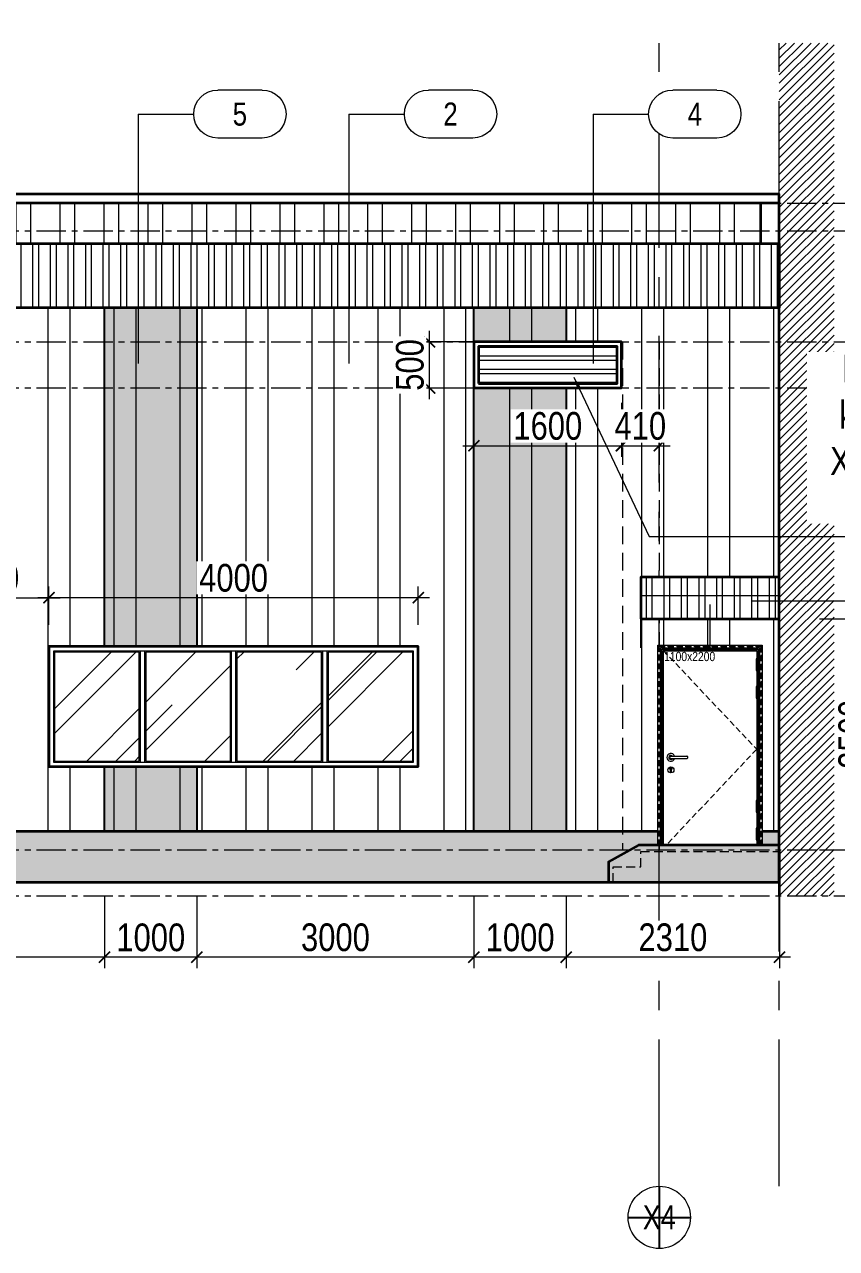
# Model space of a CAD drawing. Header units: millimetres. Extents: x -547695 to 905972, y -1055718 to 167349.
# Drawn here: x -511167 to -502372, y -1003825 to -990572 of the extents above; entities that cross this region are included whole.
import ezdxf
from ezdxf.enums import TextEntityAlignment as Align
from ezdxf.xclip import XClip

# ---------------------------------------------------------------- set-up
doc = ezdxf.new("R2010")
doc.units = ezdxf.units.MM
doc.header["$XCLIPFRAME"] = 0
doc.linetypes.add('CENTER', pattern=[50.8, 31.75, -6.35, 6.35, -6.35])
doc.linetypes.add('HIDDEN', pattern=[9.525, 6.35, -3.175])
doc.layers.get('DEFPOINTS').update_dxf_attribs({"color": 1, "lineweight": 25})
for name, color, linetype, lineweight in [('A-DIMS', 8, 'Continuous', 9), ('A-EQPM', 127, 'Continuous', 9), ('A-FINE', 255, 'Continuous', 25), ('A-GRID', 250, 'CENTER', 15), ('A-HEVY', 111, 'Continuous', 35), ('A-HIDD', 45, 'HIDDEN', 9), ('A-LITE', 9, 'Continuous', 9), ('A-PATT', 252, 'Continuous', 9), ('A-SYMBOLS', 10, 'Continuous', 13), ('HATCH', 159, 'Continuous', 0)]:
    doc.layers.add(name, color=color, linetype=linetype, lineweight=lineweight)
doc.styles.add('VTK _ Arial_2.5 mm', font='arial.ttf', dxfattribs={"width": 0.8})
doc.styles.add('VTK_Arial', font='arial.ttf', dxfattribs={"width": 0.8})
doc.styles.add('VTK_Arial_3.5 mm', font='arial.ttf', dxfattribs={"width": 0.8, "height": 3.5})
doc.dimstyles.new('A-2.5-DIM120', dxfattribs={"dimscale": 120, "dimtxt": 2.5, "dimasz": 1, "dimexe": 1, "dimexo": 0, "dimgap": 0.5, "dimtad": 1, "dimdec": 0, "dimzin": 12, "dimdsep": 46, "dimtxsty": 'VTK_Arial', "dimblk": 'ARCHTICK', "dimcen": 0, "dimdle": 1, "dimclrd": 256, "dimclre": 256, "dimclrt": 7, "dimadec": 1, "dimazin": 3, "dimtfac": 1, "dimtdec": 0, "dimtmove": 0, "dimatfit": 2, "dimfxl": 20, "dimtfill": 1, "dimtolj": 1, "dimtzin": 0, "dimlwd": -1, "dimlwe": -1, "dimarcsym": 0})

# ---------------------------------------------------------------- blocks, each defined once
blk = doc.blocks.new('E56U67')
at = {"layer": 'A-GRID', "ltscale": 10}
for points in [[(-889.9, 2000), (36929.7, 2000)], [(-889.9, 1700), (36929.7, 1700)], [(-889.9, 500), (36929.7, 500)], [(-889.9, 0), (36929.7, 0)], [(-889.9, -5000), (36929.7, -5000)], [(-889.9, -5500), (36929.7, -5500)]]:
    blk.add_lwpolyline(points, dxfattribs=at)
blk = doc.blocks.new('A$C2c41236e')
at = {"layer": 'A-PATT', "ltscale": 5, "true_color": 0xff1a1a, "extrusion": (0, 0, -1)}
h = blk.add_hatch(color=1, dxfattribs=at)
h.dxf.hatch_style = 1
h.paths.add_polyline_path([(-347500, -100), (-348500, -100), (-348500, 20800), (-347500, 20800)])
at = {"layer": 'A-PATT', "ltscale": 5, "true_color": 0x2aa800, "extrusion": (0, 0, -1)}
h = blk.add_hatch(color=84, dxfattribs=at)
h.dxf.hatch_style = 1
h.paths.add_polyline_path([(-351500, -100), (-352500, -100), (-352500, 20800), (-351500, 20800)])
at = {"layer": 'A-FINE', "ltscale": 5, "extrusion": (0, 0, -1)}
for points in [[(-347500, -100), (-348500, -100), (-348500, 20800), (-347500, 20800)], [(-351500, -100), (-352500, -100), (-352500, 20800), (-351500, 20800)]]:
    blk.add_lwpolyline(points, close=True, dxfattribs=at)
blk = doc.blocks.new('*U337')
blk.add_wipeout([(4.5, 0), (4.46, -0.56), (4.36, -1.12), (4.18, -1.66), (3.94, -2.17), (3.64, -2.65), (3.28, -3.08), (2.87, -3.47), (2.41, -3.8), (1.92, -4.07), (1.39, -4.28), (0.84, -4.42), (0.28, -4.49), (-0.28, -4.49), (-0.84, -4.42), (-1.39, -4.28), (-1.92, -4.07), (-2.41, -3.8), (-2.87, -3.47), (-3.28, -3.08), (-3.64, -2.65), (-3.94, -2.17), (-4.18, -1.66), (-4.36, -1.12), (-4.46, -0.56), (-4.5, 0), (-4.46, 0.56), (-4.36, 1.12), (-4.18, 1.66), (-3.94, 2.17), (-3.64, 2.65), (-3.28, 3.08), (-2.87, 3.47), (-2.41, 3.8), (-1.92, 4.07), (-1.39, 4.28), (-0.84, 4.42), (-0.28, 4.49), (0.28, 4.49), (0.84, 4.42), (1.39, 4.28), (1.92, 4.07), (2.41, 3.8), (2.87, 3.47), (3.28, 3.08), (3.64, 2.65), (3.94, 2.17), (4.18, 1.66), (4.36, 1.12), (4.46, 0.56)])
blk.add_circle((0, 0), 4.5)
at = {"layer": 'DEFPOINTS', "color": 250}
for p, q in [((0, 4.5), (0, -4.5)), ((-4.5, 0), (4.5, 0))]:
    blk.add_line(p, q, dxfattribs=at)
at = {"color": 7, "style": 'VTK_Arial_3.5 mm', "width": 0.8}
blk.add_attdef('X12', text='', height=3.5, dxfattribs=at).set_placement((0, 0), align=Align.MIDDLE_CENTER)
blk = doc.blocks.new('ru6')
at = {"layer": 'A-GRID', "ltscale": 50}
for points in [[(24000, 0), (24000, 12378.5)], [(25300, 0), (25300, 12378.5)]]:
    blk.add_lwpolyline(points, dxfattribs=at)
at = {"layer": 'A-SYMBOLS', "xscale": 74.91082045184334, "yscale": 74.91082045184334, "zscale": 74.91082045184334}
blk.add_blockref('*U337', (24000, -337.1), dxfattribs=at).add_auto_attribs({'X12': 'X4'})
blk = doc.blocks.new('egg')
blk.add_wipeout([(0, 0), (4000, 0), (4000, 1300), (0, 1300)]).dxf.layer = 'A-HEVY'
at = {"layer": 'A-PATT', "transparency": 33554620}
h = blk.add_hatch(dxfattribs=at)
h.set_pattern_fill('AR-RROOF', color=256, scale=40, angle=45)
h.set_pattern_definition([(45, (-4204.8, 60), (862.1, 2298.95), [15240, -2032, 5080, -1016]), (45, (-3608.5, 1374.7), (-1673.92, 237.08), [3048, -335.28, 6096, -762]), (45, (-4456.3, 1029.9), (3254.445, 4217.13), [8128, -1422.4, 4064, -1016])])
h.paths.add_polyline_path([(2035, 60), (2953, 60), (2953, 1240), (2035, 1240)])
h.paths.add_polyline_path([(3023, 60), (3940, 60), (3940, 1240), (3023, 1240)])
h.paths.add_polyline_path([(1048, 60), (1965, 60), (1965, 1240), (1048, 1240)])
h.paths.add_polyline_path([(60, 60), (978, 60), (978, 1240), (60, 1240)])
blk.add_lwpolyline([(0, 0), (4000, 0), (4000, 1300), (0, 1300)], close=True)
for points in [[(50, 50), (3950, 50), (3950, 1250), (50, 1250)], [(60, 60), (978, 60), (978, 1240), (60, 1240)], [(1038, 1250), (988, 1250), (988, 50), (1038, 50)], [(1048, 60), (1965, 60), (1965, 1240), (1048, 1240)], [(2025, 1250), (1975, 1250), (1975, 50), (2025, 50)], [(2035, 60), (2953, 60), (2953, 1240), (2035, 1240)], [(3013, 1250), (2963, 1250), (2963, 50), (3013, 50)], [(3023, 60), (3940, 60), (3940, 1240), (3023, 1240)]]:
    blk.add_lwpolyline(points, close=True, dxfattribs=at)
blk = doc.blocks.new('57IJ67')
blk.add_wipeout([(-1600, -500), (0, -500), (0, 0), (-1600, 0)]).dxf.layer = 'A-PATT'
at = {"layer": 'A-PATT', "transparency": 33554620}
h = blk.add_hatch(dxfattribs=at)
h.set_pattern_fill('ANSI32', color=256, scale=15, angle=315)
h.set_pattern_definition([(360, (-1550, -750), (3e-14, 142.875), []), (360, (-1502.37, -797.63), (3e-14, 142.875), [])])
h.paths.add_polyline_path([(-1550, -450), (-50, -450), (-50, -50), (-1550, -50)])
at = {"layer": 'A-HEVY'}
for points in [[(-1600, -500), (0, -500), (0, 0), (-1600, 0)], [(-1550, -450), (-50, -450), (-50, -50), (-1550, -50)]]:
    blk.add_lwpolyline(points, close=True, dxfattribs=at)
blk = doc.blocks.new('_ARCHTICK')
at = {"color": 0, "linetype": 'ByBlock', "const_width": 0.15}
blk.add_lwpolyline([(-0.5, -0.5), (0.5, 0.5)], dxfattribs=at)
blk = doc.blocks.new('*D443')
at = {"layer": 'A-DIMS', "transparency": 16777216}
for p, q in [((-505299, -1000008), (-505299, -1000791)), ((-502989, -1000008), (-502989, -1000791)), ((-502869, -1000671), (-505419, -1000671))]:
    blk.add_line(p, q, dxfattribs=at)
at = {"layer": 'DEFPOINTS', "color": 0, "transparency": 16777216}
for p in [(-505299, -1000008), (-502989, -1000008), (-505299, -1000671)]:
    blk.add_point(p, dxfattribs=at)
at = {"layer": 'A-DIMS', "transparency": 16777216, "xscale": 120, "yscale": 120, "zscale": 120, "rotation": 180}
blk.add_blockref('_ARCHTICK', (-505299, -1000671), dxfattribs=at)
at = {"layer": 'A-DIMS', "transparency": 16777216, "xscale": 120, "yscale": 120, "zscale": 120}
blk.add_blockref('_ARCHTICK', (-502989, -1000671), dxfattribs=at)
at = {"layer": 'A-DIMS', "color": 7, "transparency": 16777216, "insert": (-504144, -1000457), "char_height": 300, "attachment_point": 5, "style": 'VTK_Arial', "bg_fill": 3, "box_fill_scale": 1.1, "bg_fill_color": 257, "bg_fill_transparency": 0}
blk.add_mtext('\\A1;2310', dxfattribs=at)
blk = doc.blocks.new('*D444')
at = {"layer": 'A-DIMS', "transparency": 16777216}
for p, q in [((-506299, -1000008), (-506299, -1000791)), ((-505299, -1000008), (-505299, -1000791)), ((-505179, -1000671), (-506419, -1000671))]:
    blk.add_line(p, q, dxfattribs=at)
at = {"layer": 'DEFPOINTS', "color": 0, "transparency": 16777216}
for p in [(-506299, -1000008), (-505299, -1000008), (-506299, -1000671)]:
    blk.add_point(p, dxfattribs=at)
at = {"layer": 'A-DIMS', "transparency": 16777216, "xscale": 120, "yscale": 120, "zscale": 120, "rotation": 180}
blk.add_blockref('_ARCHTICK', (-506299, -1000671), dxfattribs=at)
at = {"layer": 'A-DIMS', "transparency": 16777216, "xscale": 120, "yscale": 120, "zscale": 120}
blk.add_blockref('_ARCHTICK', (-505299, -1000671), dxfattribs=at)
at = {"layer": 'A-DIMS', "color": 7, "transparency": 16777216, "insert": (-505799, -1000458), "char_height": 300, "attachment_point": 5, "style": 'VTK_Arial', "bg_fill": 3, "box_fill_scale": 1.1, "bg_fill_color": 257, "bg_fill_transparency": 0}
blk.add_mtext('\\A1;1000', dxfattribs=at)
blk = doc.blocks.new('*D445')
at = {"layer": 'A-DIMS', "transparency": 16777216}
for p, q in [((-509299, -1000008), (-509299, -1000791)), ((-506299, -1000008), (-506299, -1000791)), ((-506179, -1000671), (-509419, -1000671))]:
    blk.add_line(p, q, dxfattribs=at)
at = {"layer": 'DEFPOINTS', "color": 0, "transparency": 16777216}
for p in [(-509299, -1000008), (-506299, -1000008), (-509299, -1000671)]:
    blk.add_point(p, dxfattribs=at)
at = {"layer": 'A-DIMS', "transparency": 16777216, "xscale": 120, "yscale": 120, "zscale": 120, "rotation": 180}
blk.add_blockref('_ARCHTICK', (-509299, -1000671), dxfattribs=at)
at = {"layer": 'A-DIMS', "transparency": 16777216, "xscale": 120, "yscale": 120, "zscale": 120}
blk.add_blockref('_ARCHTICK', (-506299, -1000671), dxfattribs=at)
at = {"layer": 'A-DIMS', "color": 7, "transparency": 16777216, "insert": (-507799, -1000457), "char_height": 300, "attachment_point": 5, "style": 'VTK_Arial', "bg_fill": 3, "box_fill_scale": 1.1, "bg_fill_color": 257, "bg_fill_transparency": 0}
blk.add_mtext('\\A1;3000', dxfattribs=at)
blk = doc.blocks.new('*D446')
at = {"layer": 'A-DIMS', "transparency": 16777216}
for p, q in [((-510299, -1000008), (-510299, -1000791)), ((-509299, -1000008), (-509299, -1000791)), ((-509179, -1000671), (-510419, -1000671))]:
    blk.add_line(p, q, dxfattribs=at)
at = {"layer": 'DEFPOINTS', "color": 0, "transparency": 16777216}
for p in [(-510299, -1000008), (-509299, -1000008), (-510299, -1000671)]:
    blk.add_point(p, dxfattribs=at)
at = {"layer": 'A-DIMS', "transparency": 16777216, "xscale": 120, "yscale": 120, "zscale": 120, "rotation": 180}
blk.add_blockref('_ARCHTICK', (-510299, -1000671), dxfattribs=at)
at = {"layer": 'A-DIMS', "transparency": 16777216, "xscale": 120, "yscale": 120, "zscale": 120}
blk.add_blockref('_ARCHTICK', (-509299, -1000671), dxfattribs=at)
at = {"layer": 'A-DIMS', "color": 7, "transparency": 16777216, "insert": (-509799, -1000458), "char_height": 300, "attachment_point": 5, "style": 'VTK_Arial', "bg_fill": 3, "box_fill_scale": 1.1, "bg_fill_color": 257, "bg_fill_transparency": 0}
blk.add_mtext('\\A1;1000', dxfattribs=at)
blk = doc.blocks.new('*D448')
at = {"layer": 'A-DIMS', "transparency": 16777216}
for p, q in [((-513299, -1000008), (-513299, -1000791)), ((-510299, -1000008), (-510299, -1000791)), ((-510179, -1000671), (-513419, -1000671))]:
    blk.add_line(p, q, dxfattribs=at)
at = {"layer": 'DEFPOINTS', "color": 0, "transparency": 16777216}
for p in [(-513299, -1000008), (-510299, -1000008), (-513299, -1000671)]:
    blk.add_point(p, dxfattribs=at)
at = {"layer": 'A-DIMS', "transparency": 16777216, "xscale": 120, "yscale": 120, "zscale": 120, "rotation": 180}
blk.add_blockref('_ARCHTICK', (-513299, -1000671), dxfattribs=at)
at = {"layer": 'A-DIMS', "transparency": 16777216, "xscale": 120, "yscale": 120, "zscale": 120}
blk.add_blockref('_ARCHTICK', (-510299, -1000671), dxfattribs=at)
at = {"layer": 'A-DIMS', "color": 7, "transparency": 16777216, "insert": (-511799, -1000457), "char_height": 300, "attachment_point": 5, "style": 'VTK_Arial', "bg_fill": 3, "box_fill_scale": 1.1, "bg_fill_color": 257, "bg_fill_transparency": 0}
blk.add_mtext('\\A1;3000', dxfattribs=at)
blk = doc.blocks.new('*D456')
at = {"layer": 'A-DIMS', "transparency": 16777216}
for p, q in [((-506299, -994670), (-506299, -995253)), ((-504699, -994670), (-504699, -995253)), ((-506419, -995133), (-504579, -995133))]:
    blk.add_line(p, q, dxfattribs=at)
at = {"layer": 'DEFPOINTS', "color": 0, "transparency": 16777216}
for p in [(-506299, -994670), (-504699, -994670), (-504699, -995133)]:
    blk.add_point(p, dxfattribs=at)
at = {"layer": 'A-DIMS', "transparency": 16777216, "xscale": 120, "yscale": 120, "zscale": 120, "rotation": 180}
blk.add_blockref('_ARCHTICK', (-506299, -995133), dxfattribs=at)
at = {"layer": 'A-DIMS', "transparency": 16777216, "xscale": 120, "yscale": 120, "zscale": 120}
blk.add_blockref('_ARCHTICK', (-504699, -995133), dxfattribs=at)
at = {"layer": 'A-DIMS', "color": 7, "transparency": 16777216, "insert": (-505499, -994920), "char_height": 300, "attachment_point": 5, "style": 'VTK_Arial', "bg_fill": 3, "box_fill_scale": 1.1, "bg_fill_color": 257, "bg_fill_transparency": 0}
blk.add_mtext('\\A1;1600', dxfattribs=at)
blk = doc.blocks.new('*D457')
at = {"layer": 'A-DIMS', "transparency": 16777216}
for p, q in [((-506779, -994628), (-506779, -993888)), ((-506299, -994008), (-506899, -994008)), ((-506299, -994508), (-506899, -994508))]:
    blk.add_line(p, q, dxfattribs=at)
at = {"layer": 'DEFPOINTS', "color": 0, "transparency": 16777216}
for p in [(-506299, -994008), (-506299, -994508)]:
    blk.add_point(p, dxfattribs=at)
at = {"layer": 'A-DIMS', "transparency": 16777216, "xscale": 120, "yscale": 120, "zscale": 120}
for p, rotation in [((-506779, -994008), 90), ((-506779, -994508), 270)]:
    blk.add_blockref('_ARCHTICK', p, dxfattribs=dict(at, rotation=rotation))
at = {"layer": 'A-DIMS', "color": 7, "transparency": 16777216, "insert": (-506992, -994258), "char_height": 300, "attachment_point": 5, "rotation": 90, "style": 'VTK_Arial', "bg_fill": 3, "box_fill_scale": 1.1, "bg_fill_color": 257, "bg_fill_transparency": 0}
blk.add_mtext('\\A1;500', dxfattribs=at)
at = {"layer": 'DEFPOINTS', "color": 0, "transparency": 16777216}
blk.add_point((-506779, -994008), dxfattribs=at)
blk = doc.blocks.new('*D458')
at = {"layer": 'A-DIMS', "transparency": 16777216}
for p, q in [((-504702, -994670), (-504702, -995253)), ((-504292, -994670), (-504292, -995253)), ((-504822, -995133), (-504172, -995133))]:
    blk.add_line(p, q, dxfattribs=at)
at = {"layer": 'DEFPOINTS', "color": 0, "transparency": 16777216}
for p in [(-504702, -994670), (-504292, -994670)]:
    blk.add_point(p, dxfattribs=at)
at = {"layer": 'A-DIMS', "transparency": 16777216, "xscale": 120, "yscale": 120, "zscale": 120, "rotation": 180}
blk.add_blockref('_ARCHTICK', (-504702, -995133), dxfattribs=at)
at = {"layer": 'A-DIMS', "transparency": 16777216, "xscale": 120, "yscale": 120, "zscale": 120}
blk.add_blockref('_ARCHTICK', (-504292, -995133), dxfattribs=at)
at = {"layer": 'A-DIMS', "color": 7, "transparency": 16777216, "insert": (-504497, -994920), "char_height": 300, "attachment_point": 5, "style": 'VTK_Arial', "bg_fill": 3, "box_fill_scale": 1.1, "bg_fill_color": 257, "bg_fill_transparency": 0}
blk.add_mtext('\\A1;410', dxfattribs=at)
at = {"layer": 'DEFPOINTS', "color": 0, "transparency": 16777216}
blk.add_point((-504292, -995133), dxfattribs=at)
blk = doc.blocks.new('*D464')
at = {"layer": 'A-DIMS', "transparency": 16777216}
for p, q in [((-506782, -996778), (-511022, -996778)), ((-510902, -997071), (-510902, -996658)), ((-506902, -997071), (-506902, -996658))]:
    blk.add_line(p, q, dxfattribs=at)
at = {"layer": 'DEFPOINTS', "color": 0, "transparency": 16777216}
for p in [(-510902, -996778), (-510902, -997071), (-506902, -997071)]:
    blk.add_point(p, dxfattribs=at)
at = {"layer": 'A-DIMS', "transparency": 16777216, "xscale": 120, "yscale": 120, "zscale": 120, "rotation": 180}
blk.add_blockref('_ARCHTICK', (-510902, -996778), dxfattribs=at)
at = {"layer": 'A-DIMS', "transparency": 16777216, "xscale": 120, "yscale": 120, "zscale": 120}
blk.add_blockref('_ARCHTICK', (-506902, -996778), dxfattribs=at)
at = {"layer": 'A-DIMS', "color": 7, "transparency": 16777216, "insert": (-508902, -996565), "char_height": 300, "attachment_point": 5, "style": 'VTK_Arial', "bg_fill": 3, "box_fill_scale": 1.1, "bg_fill_color": 257, "bg_fill_transparency": 0}
blk.add_mtext('\\A1;4000', dxfattribs=at)
blk = doc.blocks.new('*D467')
at = {"layer": 'A-DIMS', "transparency": 16777216}
for p, q in [((-512412, -996778), (-510782, -996778)), ((-512292, -997071), (-512292, -996658)), ((-510902, -997071), (-510902, -996658))]:
    blk.add_line(p, q, dxfattribs=at)
at = {"layer": 'DEFPOINTS', "color": 0, "transparency": 16777216}
for p in [(-510902, -996778), (-512292, -997071), (-510902, -997071)]:
    blk.add_point(p, dxfattribs=at)
at = {"layer": 'A-DIMS', "transparency": 16777216, "xscale": 120, "yscale": 120, "zscale": 120, "rotation": 180}
blk.add_blockref('_ARCHTICK', (-512292, -996778), dxfattribs=at)
at = {"layer": 'A-DIMS', "transparency": 16777216, "xscale": 120, "yscale": 120, "zscale": 120}
blk.add_blockref('_ARCHTICK', (-510902, -996778), dxfattribs=at)
at = {"layer": 'A-DIMS', "color": 7, "transparency": 16777216, "insert": (-511597, -996565), "char_height": 300, "attachment_point": 5, "style": 'VTK_Arial', "bg_fill": 3, "box_fill_scale": 1.1, "bg_fill_color": 257, "bg_fill_transparency": 0}
blk.add_mtext('\\A1;1390', dxfattribs=at)
blk = doc.blocks.new('*U291')
blk.add_lwpolyline([(11, 0), (11, -24.42), (11, -27.01)])
blk.add_wipeout([(2.4, 2.6), (3.7, 2.25), (4.65, 1.3), (5, 0), (4.65, -1.3), (3.7, -2.25), (2.4, -2.6), (-2.4, -2.6), (-3.7, -2.25), (-4.65, -1.3), (-5, 0), (-4.65, 1.3), (-3.7, 2.25), (-2.4, 2.6)])
for points in [[(-2.4, 2.6), (2.4, 2.6)], [(11, 0), (5, 0)], [(-2.4, -2.6), (2.4, -2.6)]]:
    blk.add_lwpolyline(points)
for centre, start, end in [((-2.4, 0), 90, 270), ((2.4, 0), 270, 90)]:
    blk.add_arc(centre, 2.6, start, end)
at = {"color": 7, "style": 'VTK _ Arial_2.5 mm', "width": 0.8, "flags": 8}
blk.add_attdef('SYMBOL', text='', height=2.5, dxfattribs=at).set_placement((0, 0), align=Align.MIDDLE_CENTER)
blk = doc.blocks.new('KhoaTayCong_Phai')
for p, q in [((-2, 15), (172, 15)), ((178, 9), (178, -9)), ((-11, -124), (9, -124)), ((-11, -127), (-11, -124)), ((9, -127), (-11, -127)), ((172, -15), (-2, -15)), ((9, -124), (9, -127)), ((-8, -135), (-8, -153)), ((6, -153), (6, -135))]:
    blk.add_line(p, q)
blk.add_circle((0, -135), 32.6)
for centre, radius, start, end in [((0, 0), 42.9, 20.8432, 339.8952), ((0, 0), 21.7, 44.6889, 317.2039), ((4, 0), 16.3, 113.0274, 246.9726), ((172, 9), 6, 0, 90), ((-1, -125), 12, 306.8699, 233.1301), ((172, -9), 6, 270, 0), ((-1, -153), 7.2, 180, 360)]:
    blk.add_arc(centre, radius, start, end)
blk = doc.blocks.new('BanLe')
blk.add_line((7.5, 0), (-7.5, 0))
blk.add_lwpolyline([(7.5, 62.5), (-7.5, 62.5), (-7.5, -62.5), (7.5, -62.5)], close=True)
for points in [[(7.5, 60.5), (-7.5, 60.5)], [(7.5, -60.5), (-7.5, -60.5)]]:
    blk.add_lwpolyline(points)
blk = doc.blocks.new('e56r7i')
blk.add_wipeout([(-1115, 2215), (15, 2215), (15, 0), (-1115, 0)]).dxf.layer = 'A-FINE'
for points in [[(-1115, 0), (-1115, 2215), (15, 2215), (15, 0)], [(-1086, 0), (-1086, 2186), (-14, 2186), (-14, 0)], [(-1072, 0), (-1072, 2172), (-28, 2172), (-28, 0)], [(-1058, 0), (-1058, 2158), (-42, 2158), (-42, 0)], [(-1053, 21), (-1053, 2155), (-45, 2155), (-45, 21)]]:
    blk.add_lwpolyline(points, close=True)
blk.add_lwpolyline([(-1058, 15), (-42, 15)])
at = {"layer": 'A-HIDD', "ltscale": 10}
for points in [[(-1105, 0), (-1105, 2205), (5, 2205), (5, 0)], [(-1100, 0), (-1100, 2200), (0, 2200), (0, 0)]]:
    blk.add_lwpolyline(points, close=True, dxfattribs=at)
blk.add_lwpolyline([(-1053, 2155), (-45, 1088), (-1053, 21)], dxfattribs=at)
at = {"layer": 'A-LITE'}
for name, p in [('BanLe', (-44, 2005)), ('BanLe', (-44, 1705)), ('KhoaTayCong_Phai', (-974, 1000)), ('BanLe', (-44, 471)), ('BanLe', (-44, 171))]:
    blk.add_blockref(name, p, dxfattribs=at)
at = {"layer": 'DEFPOINTS', "lineweight": -3, "insert": (-771, 2092), "char_height": 100, "attachment_point": 5, "style": 'VTK_Arial'}
blk.add_mtext('\\A1;1100x2200', dxfattribs=at)
blk = doc.blocks.new('ẻh6hj6u11')
blk.add_wipeout([(-8750, -450), (-7250, -450), (-7250, 0), (-8750, 0)]).dxf.layer = 'A-HEVY'
at = {"layer": 'A-PATT', "transparency": 33554620}
h = blk.add_hatch(dxfattribs=at)
h.set_pattern_fill('ANSI32', color=256, scale=20, angle=45)
h.set_pattern_definition([(90, (-8750, -450), (-190.5, 1e-14), []), (90, (-8686.5, -386.5), (-190.5, 1e-14), [])])
h.paths.add_polyline_path([(-8750, -450), (-7250, -450), (-7250, 0), (-8750, 0)])
at = {"layer": 'A-HEVY'}
blk.add_lwpolyline([(-8750, -450), (-7250, -450), (-7250, 0), (-8750, 0)], close=True, dxfattribs=at)
at = {"layer": 'A-PATT', "transparency": 33554620}
blk.add_lwpolyline([(-8750, -197.029997), (-7250, -197.029997)], dxfattribs=at)
blk = doc.blocks.new('*U1184')
blk.add_lwpolyline([(11, 0), (45.01, 0), (47.6, 0)])
blk.add_wipeout([(2.4, 2.6), (3.7, 2.25), (4.65, 1.3), (5, 0), (4.65, -1.3), (3.7, -2.25), (2.4, -2.6), (-2.4, -2.6), (-3.7, -2.25), (-4.65, -1.3), (-5, 0), (-4.65, 1.3), (-3.7, 2.25), (-2.4, 2.6)])
for points in [[(-2.4, 2.6), (2.4, 2.6)], [(11, 0), (5, 0)], [(-2.4, -2.6), (2.4, -2.6)]]:
    blk.add_lwpolyline(points)
for centre, start, end in [((-2.4, 0), 90, 270), ((2.4, 0), 270, 90)]:
    blk.add_arc(centre, 2.6, start, end)
at = {"color": 7, "style": 'VTK _ Arial_2.5 mm', "width": 0.8, "flags": 8}
blk.add_attdef('SYMBOL', text='', height=2.5, dxfattribs=at).set_placement((0, 0), align=Align.MIDDLE_CENTER)
blk = doc.blocks.new('*D1185')
at = {"layer": 'A-DIMS', "transparency": 16777216}
for p, q in [((-501987, -996888), (-501987, -999628)), ((-502558, -997008), (-501867, -997008)), ((-502558, -999508), (-501867, -999508))]:
    blk.add_line(p, q, dxfattribs=at)
at = {"layer": 'DEFPOINTS', "color": 0, "transparency": 16777216}
for p in [(-502558, -997008), (-502558, -999508), (-501987, -999508)]:
    blk.add_point(p, dxfattribs=at)
at = {"layer": 'A-DIMS', "transparency": 16777216, "xscale": 120, "yscale": 120, "zscale": 120}
for p, rotation in [((-501987, -997008), 90), ((-501987, -999508), 270)]:
    blk.add_blockref('_ARCHTICK', p, dxfattribs=dict(at, rotation=rotation))
at = {"layer": 'A-DIMS', "color": 7, "transparency": 16777216, "insert": (-502200, -998258), "char_height": 300, "attachment_point": 5, "rotation": 90, "style": 'VTK_Arial', "bg_fill": 3, "box_fill_scale": 1.1, "bg_fill_color": 257, "bg_fill_transparency": 0}
blk.add_mtext('\\A1;2500', dxfattribs=at)

msp = doc.modelspace()

# ---------------------------------------------------------------- hatches: boundary and pattern name
at = {"layer": 'HATCH', "transparency": 33554620}
h = msp.add_hatch(dxfattribs=at)
h.set_pattern_fill('ANSI31', color=256, scale=20)
h.set_pattern_definition([(45, (-502991.705, -1000007.56), (-44.9013, 44.9013), [])])
h.paths.add_polyline_path([(-502398.5, -990772.4), (-502991.7, -990772.4), (-502991.7, -1000007.6), (-502398.5, -1000007.6)])

# ---------------------------------------------------------------- next in the draw order: block references
at = {"layer": 'A-HEVY'}
msp.add_blockref('E56U67', (-533513.9, -994507.6), dxfattribs=at)

# ---------------------------------------------------------------- next in the draw order: block references
at = {"layer": 'A-FINE'}
ref = msp.add_blockref('A$C2c41236e', (-157799.2, -999207.6), dxfattribs=dict(at, xscale=-1))
XClip(ref).set_block_clipping_path([(345192.5000037338, -99.9999999993), (370802.4999987449, 5566.4290808587)])

# ---------------------------------------------------------------- next in the draw order: texts
at = {"layer": 'A-DIMS', "color": 7, "insert": (-500651.3, -994147.8), "char_height": 300, "width": 2011.014, "attachment_point": 3, "style": 'VTK_Arial', "bg_fill": 3, "box_fill_scale": 1.1, "bg_fill_color": 257, "bg_fill_transparency": 0}
msp.add_mtext('\\A1;Louver cấp khí tươi VP\\PXem bản vẽ MEP', dxfattribs=at)

# ---------------------------------------------------------------- next in the draw order: block references
at = {"layer": 'A-HEVY'}
msp.add_blockref('ru6', (-528291.7, -1003150.9), dxfattribs=at)

# ---------------------------------------------------------------- next in the draw order: hatches: boundary and pattern name
at = {"layer": 'A-PATT', "transparency": 33554620}
h = msp.add_hatch(dxfattribs=at)
h.set_pattern_fill('ANSI32', color=256, scale=50, angle=45)
h.set_pattern_definition([(90, (-528401.7, -992943.25), (-476.25, 3e-14), []), (90, (-528242.95, -992784.5), (-476.25, 3e-14), [])])
h.paths.add_polyline_path([(-528401.7, -992943.2), (-503191.7, -992943.2), (-503191.7, -992507.6), (-528401.7, -992507.6)])
h = msp.add_hatch(dxfattribs=at)
h.set_pattern_fill('ANSI32', color=256, scale=20, angle=45)
h.set_pattern_definition([(90, (-528601.7, -993641.13), (-190.5, 1e-14), []), (90, (-528538.2, -993577.63), (-190.5, 1e-14), [])])
h.paths.add_polyline_path([(-528601.7, -993641.1), (-502991.7, -993641.1), (-502991.7, -992943.2), (-528601.7, -992943.2)])
at = {"layer": 'A-PATT', "ltscale": 5}
h = msp.add_hatch(dxfattribs=at)
h.set_pattern_fill('ANSI32', color=256, scale=75, angle=45)
h.set_pattern_definition([(90, (-1562469.9, -2027083.36), (-714.375, 1e-29), []), (90, (-1562231.75, -2026845.2), (-714.375, 1e-29), [])])
h.paths.add_polyline_path([(-528601.7, -999307.6), (-502991.7, -999307.6), (-502991.7, -993641.1), (-528601.7, -993641.1)])
h.paths.add_polyline_path([(-510901.9, -998607.6), (-506901.9, -998607.6), (-506901.9, -997307.6), (-510901.9, -997307.6)], flags=16)
h.paths.add_polyline_path([(-510876.9, -998557.6), (-506976.9, -998557.6), (-506976.9, -997357.6), (-510876.9, -997357.6)], flags=0)
h.paths.add_polyline_path([(-515191.7, -998607.6), (-513191.7, -998607.6), (-513191.7, -997307.6), (-515191.7, -997307.6)], flags=16)
h.paths.add_polyline_path([(-515141.7, -998557.6), (-513241.7, -998557.6), (-513241.7, -997357.6), (-515141.7, -997357.6)], flags=0)
at = {"layer": 'A-PATT', "transparency": 33554620}
h = msp.add_hatch(dxfattribs=at)
h.set_pattern_fill('AR-CONC', color=256, scale=3)
h.set_pattern_definition([(50, (-528541.7, -1000007.56), (546.554, -47.817), [57.15, -628.65]), (355, (-528541.7, -1000007.56), (-105.73, 573.17), [45.72, -502.922]), (100.4514, (-528496.16, -1000011.55), (440.824, 525.353), [48.57, -534.271]), (46.1842, (-528541.7, -999855.16), (813.237, -126.127), [85.725, -942.975]), (96.6356, (-528473.9, -999865.7), (712.212, 742.278), [72.855, -801.407]), (351.184, (-528541.7, -999855.2), (712.212, 742.278), [68.58, -754.38]), (21, (-528465.5, -999893.26), (454.843, -306.7956), [57.15, -628.65]), (326, (-528465.5, -999893.26), (185.406, 552.564), [45.72, -502.92]), (71.4514, (-528427.6, -999918.83), (640.249, 245.768), [48.57, -534.27]), (37.5, (-528541.7, -1000007.56), (9.2658, 253.6651), [0, -496.824, 0, -510.54, 0, -504.825]), (7.5, (-528541.7, -1000007.56), (200.459, 300.5417), [0, -291.084, 0, -485.394, 0, -192.405]), (327.5, (-528711.63, -1000007.56), (406.7718, -17.1862), [0, -190.5, 0, -594.36, 0, -788.67]), (317.5, (-528787.83, -1000007.56), (444.3875, 76.2795), [0, -247.65, 0, -394.716, 0, -560.07])])
h.paths.add_polyline_path([(-528541.7, -999858), (-528541.7, -999507.6), (-528541.7, -999307.6), (-502991.7, -999307.6), (-502991.7, -999507.6), (-502991.7, -999857.6)])

# ---------------------------------------------------------------- next in the draw order: linework, layer by layer
at = {"layer": 'A-HEVY'}
for p, q in [((-502991.7, -992507.6), (-528601.7, -992507.6)), ((-503191.7, -992943.2), (-503191.7, -992507.6)), ((-502991.7, -999507.6), (-502991.7, -1000007.6)), ((-528541.7, -999858), (-502991.7, -999857.6))]:
    msp.add_line(p, q, dxfattribs=at)
for points in [[(-528601.7, -992943.2), (-502991.7, -992943.2), (-502991.7, -992407.6), (-528601.7, -992407.6)], [(-528601.7, -992943.2), (-502991.7, -992943.2), (-502991.7, -993641.1), (-528601.7, -993641.1)], [(-528601.7, -999307.6), (-502991.7, -999307.6), (-502991.7, -993641.1), (-528601.7, -993641.1)]]:
    msp.add_lwpolyline(points, close=True, dxfattribs=at)
msp.add_lwpolyline([(-502991.7, -999507.6), (-502991.7, -999307.6)], dxfattribs=at)
at = {"layer": 'A-HIDD', "ltscale": 30}
msp.add_lwpolyline([(-504291.7, -994007.6), (-504291.7, -999507.6)], dxfattribs=at)
at = {"layer": 'A-HIDD', "ltscale": 15}
msp.add_lwpolyline([(-504791.7, -999857.6), (-504791.7, -999693.1), (-504491.7, -999693.1), (-504491.7, -999528.1), (-502991.7, -999528.1)], dxfattribs=at)

# ---------------------------------------------------------------- next in the draw order: block references
at = {"layer": 'A-DIMS'}
msp.add_blockref('57IJ67', (-504699.2, -994007.6), dxfattribs=at)
at = {"layer": 'A-EQPM'}
ref = msp.add_blockref('e56r7i', (-503191.7, -999507.6), dxfattribs=at)
XClip(ref).set_block_clipping_path([(-1115, 49.3555710651), (200.025964265, 2215.0000000001)])
at = {"layer": 'A-HEVY'}
for name, p in [('ẻh6hj6u11', (-495741.7, -996557.6)), ('egg', (-510901.9, -998607.6))]:
    msp.add_blockref(name, p, dxfattribs=at)
at = {"layer": 'A-SYMBOLS'}
ref = msp.add_blockref('*U291', (-508834.1, -991541.5), dxfattribs=dict(at, xscale=-100, yscale=100, zscale=100))
ref.add_attrib('SYMBOL', '5', dxfattribs={"layer": '0', "color": 7, "height": 250, "style": 'VTK _ Arial_2.5 mm', "width": 0.8, "flags": 8}).set_placement((-508834.1, -991541.5), align=Align.MIDDLE_CENTER)

# ---------------------------------------------------------------- next in the draw order: dimensions: what is measured, and where the dimension line sits
at = {"layer": 'A-DIMS'}
for base, p1, p2, override, picture, middle in [((-510901.9, -996778.5), (-506901.9, -997071.4), (-510901.9, -997071.4), {"dimpost": '\\X', "dimblk": 'ARCHTICK', "dimtmove": 1, "dimtfill": 1, "dimtfillclr": 0}, '*D464', (-508901.9, -996565.3)), ((-505299.204969, -1000670.734449), (-502988.704973, -1000007.560417), (-505299.204969, -1000007.560417), {"dimpost": '\\X'}, '*D443', (-504143.954971, -1000457.460234))]:
    dim = msp.add_linear_dim(base=base, p1=p1, p2=p2, dimstyle='A-2.5-DIM120', override=override, dxfattribs=at)
    dim.commit()
    dim.dimension.update_dxf_attribs({"geometry": picture, "text_midpoint": middle})

# ---------------------------------------------------------------- next in the draw order: linework, layer by layer
for points in [[(-504491.7, -997321.6), (-504491.7, -996852.5)], [(-503741.7, -997321.6), (-503741.7, -996852.5)], [(-502991.7, -997321.6), (-502991.7, -996852.5)]]:
    msp.add_lwpolyline(points, dxfattribs=at)
at = {"layer": 'A-HEVY'}
msp.add_lwpolyline([(-502991.7, -999458.2), (-504516.8, -999458.1), (-504841.7, -999639.4), (-504841.7, -999857.6), (-502991.7, -999857.6)], close=True, dxfattribs=at)
at = {"layer": 'A-HIDD', "ltscale": 30}
msp.add_lwpolyline([(-504691.7, -994007.6), (-504691.7, -999507.6)], dxfattribs=at)

# ---------------------------------------------------------------- next in the draw order: block references
at = {"layer": 'A-SYMBOLS'}
ref = msp.add_blockref('*U291', (-506552.4, -991541.5), dxfattribs=dict(at, xscale=-100, yscale=100, zscale=100))
ref.add_attrib('SYMBOL', '2', dxfattribs={"layer": '0', "color": 7, "height": 250, "style": 'VTK _ Arial_2.5 mm', "width": 0.8, "flags": 8}).set_placement((-506552.4, -991541.5), align=Align.MIDDLE_CENTER)

# ---------------------------------------------------------------- next in the draw order: dimensions: what is measured, and where the dimension line sits
at = {"layer": 'A-DIMS'}
for base, p1, p2, override, picture, middle in [((-510901.9, -996778.5), (-512291.7, -997071.4), (-510901.9, -997071.4), {"dimpost": '\\X', "dimblk": 'ARCHTICK', "dimtmove": 1, "dimtfill": 1, "dimtfillclr": 0}, '*D467', (-511596.8, -996565.2)), ((-506299.2, -1000670.7), (-505299.2, -1000007.6), (-506299.2, -1000007.6), {"dimpost": '\\X', "dimtmove": 1}, '*D444', (-505799.2, -1000457.6))]:
    dim = msp.add_linear_dim(base=base, p1=p1, p2=p2, dimstyle='A-2.5-DIM120', override=override, dxfattribs=at)
    dim.commit()
    dim.dimension.update_dxf_attribs({"geometry": picture, "text_midpoint": middle})

# ---------------------------------------------------------------- next in the draw order: leaders
msp.add_leader([(-505216.9, -994390.6), (-504402.6, -996114.3), (-500619.4, -996114.3)], dimstyle='A-2.5-DIM120', override={"dimgap": 0.5, "dimtad": 0}, dxfattribs=at)

# ---------------------------------------------------------------- next in the draw order: block references
at = {"layer": 'A-SYMBOLS'}
ref = msp.add_blockref('*U291', (-503906.7, -991541.5), dxfattribs=dict(at, xscale=-100, yscale=100, zscale=100))
ref.add_attrib('SYMBOL', '4', dxfattribs={"layer": '0', "color": 7, "height": 250, "style": 'VTK _ Arial_2.5 mm', "width": 0.8, "flags": 8}).set_placement((-503906.7, -991541.5), align=Align.MIDDLE_CENTER)
ref = msp.add_blockref('*U1184', (-498536.7, -996814.5), dxfattribs=dict(at, xscale=-100, yscale=100, zscale=100))
ref.add_attrib('SYMBOL', '2A', dxfattribs={"layer": '0', "color": 7, "height": 250, "style": 'VTK _ Arial_2.5 mm', "width": 0.8, "flags": 8}).set_placement((-498536.7, -996814.5), align=Align.MIDDLE_CENTER)

# ---------------------------------------------------------------- next in the draw order: dimensions: what is measured, and where the dimension line sits
at = {"layer": 'A-DIMS'}
for base, p1, p2, override, picture, middle in [((-504699.2, -995133.1), (-506299.2, -994670.4), (-504699.2, -994670.4), {"dimpost": '\\X'}, '*D456', (-505499.2, -994919.9)), ((-509299.2, -1000670.7), (-506299.2, -1000007.6), (-509299.2, -1000007.6), {"dimpost": '\\X', "dimtmove": 1}, '*D445', (-507799.2, -1000457.5))]:
    dim = msp.add_linear_dim(base=base, p1=p1, p2=p2, dimstyle='A-2.5-DIM120', override=override, dxfattribs=at)
    dim.commit()
    dim.dimension.update_dxf_attribs({"geometry": picture, "text_midpoint": middle})

# ---------------------------------------------------------------- next in the draw order: dimensions: what is measured, and where the dimension line sits
dim = msp.add_linear_dim(base=(-506778.8, -994007.6), p1=(-506299.2, -994507.6), p2=(-506299.2, -994007.6), angle=90, dimstyle='A-2.5-DIM120', override={"dimpost": '\\X'}, dxfattribs=at)
dim.commit()
dim.dimension.update_dxf_attribs({"geometry": '*D457', "text_midpoint": (-506778.8, -994257.6), "dimtype": 160})
dim = msp.add_linear_dim(base=(-504291.704973, -995133.11942), p1=(-504702.204969, -994670.386599), p2=(-504291.704973, -994670.386599), dimstyle='A-2.5-DIM120', override={"dimpost": '\\X', "dimtmove": 1}, dxfattribs=at)
dim.commit()
dim.dimension.update_dxf_attribs({"geometry": '*D458', "text_midpoint": (-504496.954971, -995133.11942), "dimtype": 160})
dim = msp.add_linear_dim(base=(-501987, -999507.6), p1=(-502558, -997007.6), p2=(-502558, -999507.6), angle=90, dimstyle='A-2.5-DIM120', override={"dimpost": '\\X', "dimblk": 'ARCHTICK', "dimtmove": 1, "dimtfill": 1, "dimtfillclr": 0}, dxfattribs=at)
dim.commit()
dim.dimension.update_dxf_attribs({"geometry": '*D1185', "text_midpoint": (-502200.2, -998257.6)})
dim = msp.add_linear_dim(base=(-510299.2, -1000670.7), p1=(-509299.2, -1000007.6), p2=(-510299.2, -1000007.6), dimstyle='A-2.5-DIM120', override={"dimpost": '\\X', "dimtmove": 1}, dxfattribs=at)
dim.commit()
dim.dimension.update_dxf_attribs({"geometry": '*D446', "text_midpoint": (-509799.2, -1000457.6)})

# ---------------------------------------------------------------- next in the draw order: dimensions: what is measured, and where the dimension line sits
dim = msp.add_linear_dim(base=(-513299.2, -1000670.7), p1=(-510299.2, -1000007.6), p2=(-513299.2, -1000007.6), dimstyle='A-2.5-DIM120', override={"dimpost": '\\X', "dimtmove": 1}, dxfattribs=at)
dim.commit()
dim.dimension.update_dxf_attribs({"geometry": '*D448', "text_midpoint": (-511799.2, -1000457.5)})

doc.saveas('drawing.dxf')
